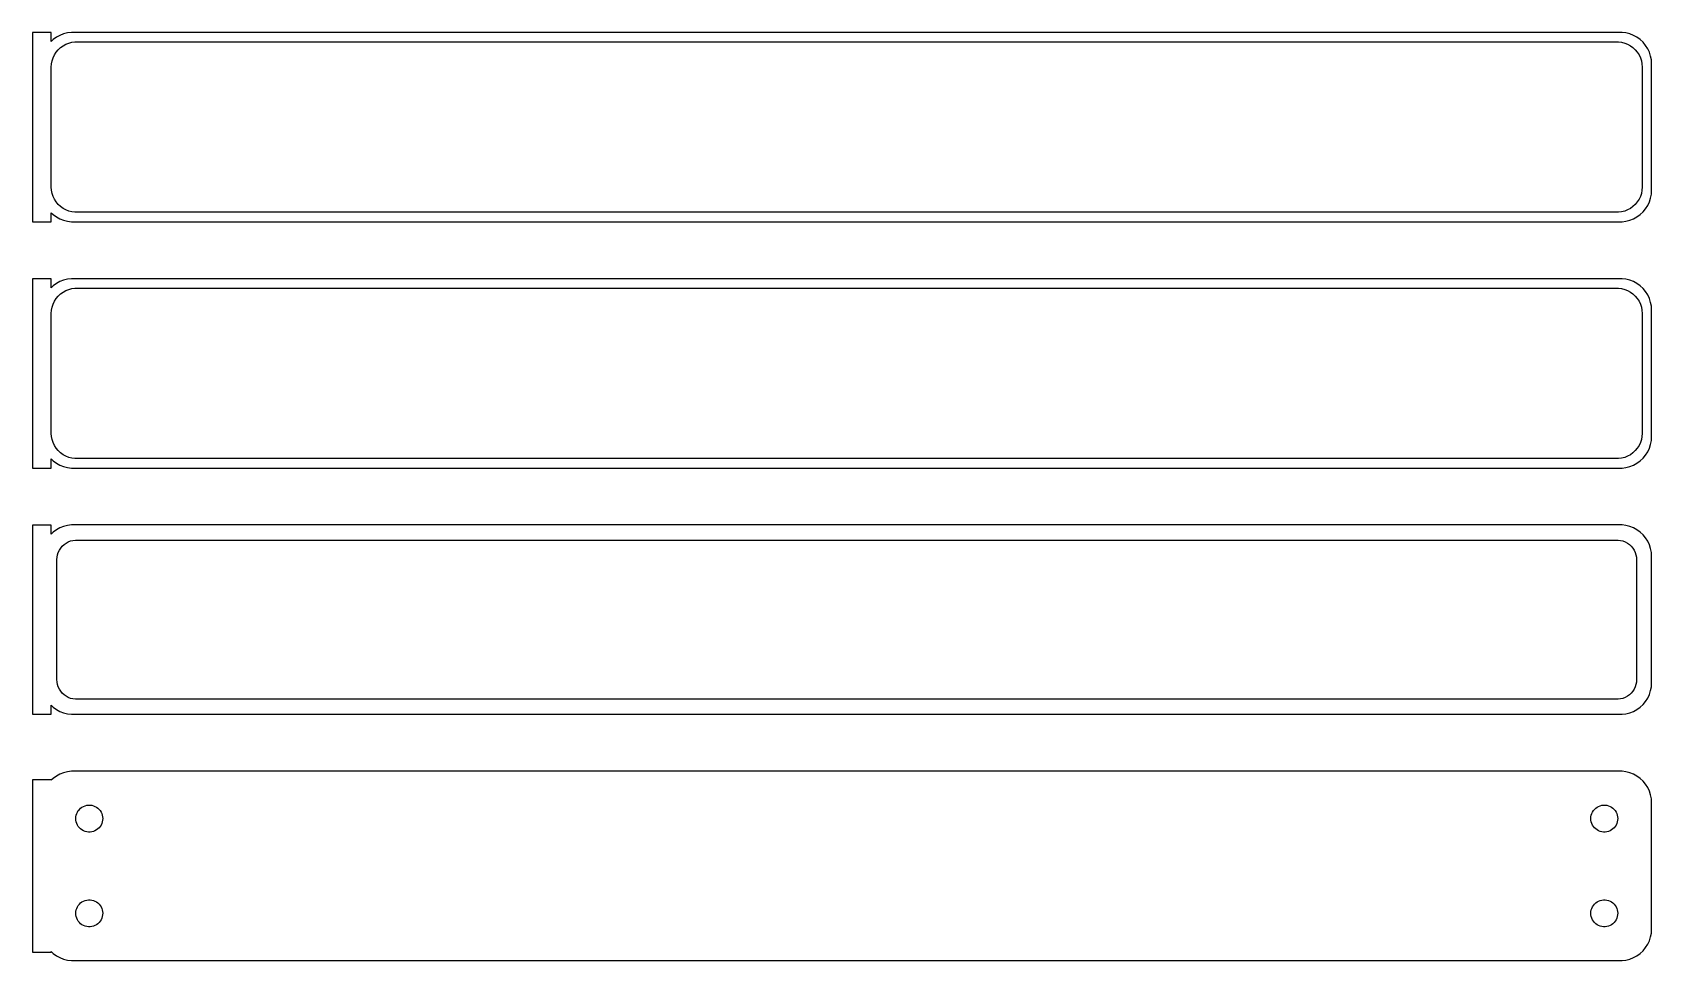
# Model space of a CAD drawing. Header units: metres. Extents: x -129 to 128, y 141 to 288.
import ezdxf

# ---------------------------------------------------------------- set-up
doc = ezdxf.new("R2010")
doc.units = ezdxf.units.M

msp = doc.modelspace()

# ---------------------------------------------------------------- linework, layer by layer
for p, q in [((-126, 287.99), (-129, 287.99)), ((-129, 287.99), (-129, 258.01)), ((-126, 286.559), (-126, 287.99)), ((-124.629, 287.524), (-125.179, 287.222)), ((-124.045, 287.755), (-124.629, 287.524)), ((-123.437, 287.911), (-124.045, 287.755)), ((-122.814, 287.99), (-123.437, 287.911)), ((122.814, 287.99), (-122.814, 287.99)), ((123.437, 287.911), (122.814, 287.99)), ((124.045, 287.755), (123.437, 287.911)), ((124.629, 287.524), (124.045, 287.755)), ((125.179, 287.222), (124.629, 287.524)), ((-125.687, 286.853), (-126, 286.559)), ((-125.179, 287.222), (-125.687, 286.853)), ((-125.505, 284.427), (-125.236, 284.851)), ((-125.236, 284.851), (-124.916, 285.238)), ((-124.916, 285.238), (-124.55, 285.582)), ((-124.55, 285.582), (-124.143, 285.877)), ((-124.143, 285.877), (-123.703, 286.119)), ((-123.703, 286.119), (-123.236, 286.304)), ((-123.236, 286.304), (-122.75, 286.429)), ((-122.75, 286.429), (-122.251, 286.492)), ((-122.251, 286.492), (122.251, 286.492)), ((122.251, 286.492), (122.75, 286.429)), ((122.75, 286.429), (123.236, 286.304)), ((123.236, 286.304), (123.703, 286.119)), ((123.703, 286.119), (124.143, 285.877)), ((124.143, 285.877), (124.55, 285.582)), ((124.55, 285.582), (124.916, 285.238)), ((124.916, 285.238), (125.236, 284.851)), ((125.687, 286.853), (125.179, 287.222)), ((125.236, 284.851), (125.505, 284.427)), ((126.145, 286.423), (125.687, 286.853)), ((126.545, 285.939), (126.145, 286.423)), ((126.882, 285.409), (126.545, 285.939)), ((127.149, 284.841), (126.882, 285.409)), ((127.343, 284.243), (127.149, 284.841)), ((-126, 282.5), (-125.968, 283.001)), ((-126, 263.5), (-126, 282.5)), ((-125.968, 283.001), (-125.874, 283.495)), ((-125.874, 283.495), (-125.719, 283.972)), ((-125.719, 283.972), (-125.505, 284.427)), ((125.505, 284.427), (125.719, 283.972)), ((125.719, 283.972), (125.874, 283.495)), ((125.874, 283.495), (125.968, 283.001)), ((125.968, 283.001), (126, 282.5)), ((126, 282.5), (126, 263.5)), ((127.461, 283.627), (127.343, 284.243)), ((127.5, 283), (127.461, 283.627)), ((127.5, 263), (127.5, 283)), ((-125.968, 262.999), (-126, 263.5)), ((-125.874, 262.505), (-125.968, 262.999)), ((-125.719, 262.028), (-125.874, 262.505)), ((-125.505, 261.573), (-125.719, 262.028)), ((125.719, 262.028), (125.505, 261.573)), ((125.874, 262.505), (125.719, 262.028)), ((125.968, 262.999), (125.874, 262.505)), ((126, 263.5), (125.968, 262.999)), ((127.149, 261.159), (127.343, 261.757)), ((127.343, 261.757), (127.461, 262.373)), ((127.461, 262.373), (127.5, 263)), ((-126, 259.441), (-125.687, 259.147)), ((-126, 258.01), (-126, 259.441)), ((-125.687, 259.147), (-125.179, 258.778)), ((-125.236, 261.149), (-125.505, 261.573)), ((-124.916, 260.762), (-125.236, 261.149)), ((-124.55, 260.418), (-124.916, 260.762)), ((-124.143, 260.123), (-124.55, 260.418)), ((-123.703, 259.881), (-124.143, 260.123)), ((-123.236, 259.696), (-123.703, 259.881)), ((-122.75, 259.571), (-123.236, 259.696)), ((-122.251, 259.508), (-122.75, 259.571)), ((122.251, 259.508), (-122.251, 259.508)), ((122.75, 259.571), (122.251, 259.508)), ((123.236, 259.696), (122.75, 259.571)), ((123.703, 259.881), (123.236, 259.696)), ((124.143, 260.123), (123.703, 259.881)), ((124.55, 260.418), (124.143, 260.123)), ((124.916, 260.762), (124.55, 260.418)), ((125.236, 261.149), (124.916, 260.762)), ((125.179, 258.778), (125.687, 259.147)), ((125.505, 261.573), (125.236, 261.149)), ((125.687, 259.147), (126.145, 259.577)), ((126.145, 259.577), (126.545, 260.061)), ((126.545, 260.061), (126.882, 260.591)), ((126.882, 260.591), (127.149, 261.159)), ((-129, 258.01), (-126, 258.01)), ((-125.179, 258.778), (-124.629, 258.476)), ((-124.629, 258.476), (-124.045, 258.245)), ((-124.045, 258.245), (-123.437, 258.089)), ((-123.437, 258.089), (-122.814, 258.01)), ((-122.814, 258.01), (122.814, 258.01)), ((122.814, 258.01), (123.437, 258.089)), ((123.437, 258.089), (124.045, 258.245)), ((124.045, 258.245), (124.629, 258.476)), ((124.629, 258.476), (125.179, 258.778)), ((-126, 248.99), (-129, 248.99)), ((-129, 248.99), (-129, 219.01)), ((-126, 247.559), (-126, 248.99)), ((-123.437, 248.911), (-124.045, 248.755)), ((-122.814, 248.99), (-123.437, 248.911)), ((122.814, 248.99), (-122.814, 248.99)), ((123.437, 248.911), (122.814, 248.99)), ((124.045, 248.755), (123.437, 248.911)), ((-125.687, 247.853), (-126, 247.559)), ((-125.179, 248.222), (-125.687, 247.853)), ((-124.629, 248.524), (-125.179, 248.222)), ((-124.916, 246.238), (-124.55, 246.582)), ((-124.045, 248.755), (-124.629, 248.524)), ((-124.55, 246.582), (-124.143, 246.877)), ((-124.143, 246.877), (-123.703, 247.119)), ((-123.703, 247.119), (-123.236, 247.304)), ((-123.236, 247.304), (-122.75, 247.429)), ((-122.75, 247.429), (-122.251, 247.492)), ((-122.251, 247.492), (122.251, 247.492)), ((122.251, 247.492), (122.75, 247.429)), ((122.75, 247.429), (123.236, 247.304)), ((123.236, 247.304), (123.703, 247.119)), ((123.703, 247.119), (124.143, 246.877)), ((124.629, 248.524), (124.045, 248.755)), ((124.143, 246.877), (124.55, 246.582)), ((124.55, 246.582), (124.916, 246.238)), ((125.179, 248.222), (124.629, 248.524)), ((125.687, 247.853), (125.179, 248.222)), ((126.145, 247.423), (125.687, 247.853)), ((126.545, 246.939), (126.145, 247.423)), ((126.882, 246.409), (126.545, 246.939)), ((127.149, 245.841), (126.882, 246.409)), ((-126, 243.5), (-125.968, 244.001)), ((-125.968, 244.001), (-125.874, 244.495)), ((-125.874, 244.495), (-125.719, 244.972)), ((-125.719, 244.972), (-125.505, 245.427)), ((-125.505, 245.427), (-125.236, 245.851)), ((-125.236, 245.851), (-124.916, 246.238)), ((124.916, 246.238), (125.236, 245.851)), ((125.236, 245.851), (125.505, 245.427)), ((125.505, 245.427), (125.719, 244.972)), ((125.719, 244.972), (125.874, 244.495)), ((125.874, 244.495), (125.968, 244.001)), ((125.968, 244.001), (126, 243.5)), ((127.343, 245.243), (127.149, 245.841)), ((127.461, 244.627), (127.343, 245.243)), ((127.5, 244), (127.461, 244.627)), ((127.5, 224), (127.5, 244)), ((-126, 224.5), (-126, 243.5)), ((126, 243.5), (126, 224.5)), ((-125.968, 223.999), (-126, 224.5)), ((-125.874, 223.505), (-125.968, 223.999)), ((-125.719, 223.028), (-125.874, 223.505)), ((125.874, 223.505), (125.719, 223.028)), ((125.968, 223.999), (125.874, 223.505)), ((126, 224.5), (125.968, 223.999)), ((127.343, 222.757), (127.461, 223.373)), ((127.461, 223.373), (127.5, 224)), ((-125.505, 222.573), (-125.719, 223.028)), ((-125.236, 222.149), (-125.505, 222.573)), ((-124.916, 221.762), (-125.236, 222.149)), ((-124.55, 221.418), (-124.916, 221.762)), ((-124.143, 221.123), (-124.55, 221.418)), ((-123.703, 220.881), (-124.143, 221.123)), ((-123.236, 220.696), (-123.703, 220.881)), ((-122.75, 220.571), (-123.236, 220.696)), ((123.236, 220.696), (122.75, 220.571)), ((123.703, 220.881), (123.236, 220.696)), ((124.143, 221.123), (123.703, 220.881)), ((124.55, 221.418), (124.143, 221.123)), ((124.916, 221.762), (124.55, 221.418)), ((125.236, 222.149), (124.916, 221.762)), ((125.505, 222.573), (125.236, 222.149)), ((125.719, 223.028), (125.505, 222.573)), ((126.145, 220.577), (126.545, 221.061)), ((126.545, 221.061), (126.882, 221.591)), ((126.882, 221.591), (127.149, 222.159)), ((127.149, 222.159), (127.343, 222.757)), ((-129, 219.01), (-126, 219.01)), ((-126, 220.441), (-125.687, 220.147)), ((-126, 219.01), (-126, 220.441)), ((-125.687, 220.147), (-125.179, 219.778)), ((-125.179, 219.778), (-124.629, 219.476)), ((-124.629, 219.476), (-124.045, 219.245)), ((-124.045, 219.245), (-123.437, 219.089)), ((-123.437, 219.089), (-122.814, 219.01)), ((-122.814, 219.01), (122.814, 219.01)), ((-122.251, 220.508), (-122.75, 220.571)), ((122.251, 220.508), (-122.251, 220.508)), ((122.75, 220.571), (122.251, 220.508)), ((122.814, 219.01), (123.437, 219.089)), ((123.437, 219.089), (124.045, 219.245)), ((124.045, 219.245), (124.629, 219.476)), ((124.629, 219.476), (125.179, 219.778)), ((125.179, 219.778), (125.687, 220.147)), ((125.687, 220.147), (126.145, 220.577)), ((-126, 209.979), (-129, 209.979)), ((-129, 209.979), (-129, 180.021)), ((-126, 208.559), (-126, 209.979)), ((-125.687, 208.853), (-126, 208.559)), ((-125.179, 209.222), (-125.687, 208.853)), ((-124.629, 209.524), (-125.179, 209.222)), ((-124.045, 209.755), (-124.629, 209.524)), ((-123.437, 209.911), (-124.045, 209.755)), ((-122.814, 209.99), (-123.437, 209.911)), ((122.814, 209.99), (-122.814, 209.99)), ((123.437, 209.911), (122.814, 209.99)), ((124.045, 209.755), (123.437, 209.911)), ((124.629, 209.524), (124.045, 209.755)), ((125.179, 209.222), (124.629, 209.524)), ((125.687, 208.853), (125.179, 209.222)), ((126.145, 208.423), (125.687, 208.853)), ((126.545, 207.939), (126.145, 208.423)), ((126.882, 207.409), (126.545, 207.939)), ((-125.088, 204.89), (-125.015, 205.274)), ((-125.015, 205.274), (-124.894, 205.646)), ((-124.894, 205.646), (-124.728, 206)), ((-124.728, 206), (-124.518, 206.33)), ((-124.518, 206.33), (-124.269, 206.631)), ((-124.269, 206.631), (-123.984, 206.899)), ((-123.984, 206.899), (-123.668, 207.128)), ((-123.668, 207.128), (-123.325, 207.317)), ((-123.325, 207.317), (-122.962, 207.461)), ((-122.962, 207.461), (-122.583, 207.558)), ((-122.583, 207.558), (-122.195, 207.607)), ((-122.195, 207.607), (122.195, 207.607)), ((122.195, 207.607), (122.583, 207.558)), ((122.583, 207.558), (122.962, 207.461)), ((122.962, 207.461), (123.325, 207.317)), ((123.325, 207.317), (123.668, 207.128)), ((123.668, 207.128), (123.984, 206.899)), ((123.984, 206.899), (124.269, 206.631)), ((124.269, 206.631), (124.518, 206.33)), ((124.518, 206.33), (124.728, 206)), ((124.728, 206), (124.894, 205.646)), ((124.894, 205.646), (125.015, 205.274)), ((125.015, 205.274), (125.088, 204.89)), ((127.149, 206.841), (126.882, 207.409)), ((127.343, 206.243), (127.149, 206.841)), ((127.461, 205.627), (127.343, 206.243)), ((127.5, 205), (127.461, 205.627)), ((-125.113, 204.5), (-125.088, 204.89)), ((-125.113, 185.5), (-125.113, 204.5)), ((125.088, 204.89), (125.113, 204.5)), ((125.113, 204.5), (125.113, 185.5)), ((127.5, 185), (127.5, 205)), ((-125.088, 185.11), (-125.113, 185.5)), ((-125.015, 184.726), (-125.088, 185.11)), ((-124.894, 184.354), (-125.015, 184.726)), ((125.015, 184.726), (124.894, 184.354)), ((125.088, 185.11), (125.015, 184.726)), ((125.113, 185.5), (125.088, 185.11)), ((127.461, 184.373), (127.5, 185)), ((-124.728, 184), (-124.894, 184.354)), ((-124.518, 183.67), (-124.728, 184)), ((-124.269, 183.369), (-124.518, 183.67)), ((-123.984, 183.101), (-124.269, 183.369)), ((-123.668, 182.872), (-123.984, 183.101)), ((-123.325, 182.683), (-123.668, 182.872)), ((-122.962, 182.539), (-123.325, 182.683)), ((-122.583, 182.442), (-122.962, 182.539)), ((-122.195, 182.393), (-122.583, 182.442)), ((122.195, 182.393), (-122.195, 182.393)), ((122.583, 182.442), (122.195, 182.393)), ((122.962, 182.539), (122.583, 182.442)), ((123.325, 182.683), (122.962, 182.539)), ((123.668, 182.872), (123.325, 182.683)), ((123.984, 183.101), (123.668, 182.872)), ((124.269, 183.369), (123.984, 183.101)), ((124.518, 183.67), (124.269, 183.369)), ((124.728, 184), (124.518, 183.67)), ((124.894, 184.354), (124.728, 184)), ((126.545, 182.061), (126.882, 182.591)), ((126.882, 182.591), (127.149, 183.159)), ((127.149, 183.159), (127.343, 183.757)), ((127.343, 183.757), (127.461, 184.373)), ((-129, 180.021), (-126, 180.021)), ((-126, 180.021), (-126, 181.441)), ((-126, 181.441), (-125.687, 181.147)), ((-125.687, 181.147), (-125.179, 180.778)), ((-125.179, 180.778), (-124.629, 180.476)), ((-124.629, 180.476), (-124.045, 180.245)), ((-124.045, 180.245), (-123.437, 180.089)), ((-123.437, 180.089), (-122.814, 180.01)), ((-122.814, 180.01), (122.814, 180.01)), ((122.814, 180.01), (123.437, 180.089)), ((123.437, 180.089), (124.045, 180.245)), ((124.045, 180.245), (124.629, 180.476)), ((124.629, 180.476), (125.179, 180.778)), ((125.179, 180.778), (125.687, 181.147)), ((125.687, 181.147), (126.145, 181.577)), ((126.145, 181.577), (126.545, 182.061)), ((-126, 169.653), (-129, 169.653)), ((-129, 169.653), (-129, 142.347)), ((-125.687, 169.853), (-126, 169.559)), ((-126, 169.559), (-126, 169.653)), ((-125.179, 170.222), (-125.687, 169.853)), ((-124.629, 170.524), (-125.179, 170.222)), ((-124.045, 170.755), (-124.629, 170.524)), ((-123.437, 170.911), (-124.045, 170.755)), ((-122.814, 170.99), (-123.437, 170.911)), ((122.814, 170.99), (-122.814, 170.99)), ((123.437, 170.911), (122.814, 170.99)), ((124.045, 170.755), (123.437, 170.911)), ((124.629, 170.524), (124.045, 170.755)), ((125.179, 170.222), (124.629, 170.524)), ((125.687, 169.853), (125.179, 170.222)), ((126.145, 169.423), (125.687, 169.853)), ((126.545, 168.939), (126.145, 169.423)), ((126.882, 168.409), (126.545, 168.939)), ((127.149, 167.841), (126.882, 168.409)), ((127.343, 167.243), (127.149, 167.841)), ((127.461, 166.627), (127.343, 167.243)), ((-122.068, 164.031), (-121.985, 164.286)), ((-121.985, 164.286), (-121.871, 164.529)), ((-121.871, 164.529), (-121.727, 164.755)), ((-121.727, 164.755), (-121.557, 164.962)), ((-121.557, 164.962), (-121.361, 165.145)), ((-121.361, 165.145), (-121.144, 165.303)), ((-121.144, 165.303), (-120.909, 165.432)), ((-120.909, 165.432), (-120.66, 165.531)), ((-120.66, 165.531), (-120.4, 165.597)), ((-120.4, 165.597), (-120.134, 165.631)), ((-120.134, 165.631), (-119.866, 165.631)), ((-119.866, 165.631), (-119.6, 165.597)), ((-119.6, 165.597), (-119.34, 165.531)), ((-119.34, 165.531), (-119.091, 165.432)), ((-119.091, 165.432), (-118.856, 165.303)), ((-118.856, 165.303), (-118.639, 165.145)), ((-118.639, 165.145), (-118.443, 164.962)), ((-118.443, 164.962), (-118.273, 164.755)), ((-118.273, 164.755), (-118.129, 164.529)), ((-118.129, 164.529), (-118.015, 164.286)), ((-118.015, 164.286), (-117.932, 164.031)), ((117.932, 164.031), (118.015, 164.286)), ((118.015, 164.286), (118.129, 164.529)), ((118.129, 164.529), (118.273, 164.755)), ((118.273, 164.755), (118.443, 164.962)), ((118.443, 164.962), (118.639, 165.145)), ((118.639, 165.145), (118.856, 165.303)), ((118.856, 165.303), (119.091, 165.432)), ((119.091, 165.432), (119.34, 165.531)), ((119.34, 165.531), (119.6, 165.597)), ((119.6, 165.597), (119.866, 165.631)), ((119.866, 165.631), (120.134, 165.631)), ((120.134, 165.631), (120.4, 165.597)), ((120.4, 165.597), (120.66, 165.531)), ((120.66, 165.531), (120.909, 165.432)), ((120.909, 165.432), (121.144, 165.303)), ((121.144, 165.303), (121.361, 165.145)), ((121.361, 165.145), (121.557, 164.962)), ((121.557, 164.962), (121.727, 164.755)), ((121.727, 164.755), (121.871, 164.529)), ((121.871, 164.529), (121.985, 164.286)), ((121.985, 164.286), (122.068, 164.031)), ((127.5, 166), (127.461, 166.627)), ((127.5, 146), (127.5, 166)), ((-122.135, 163.5), (-122.118, 163.768)), ((-122.118, 163.232), (-122.135, 163.5)), ((-122.118, 163.768), (-122.068, 164.031)), ((-122.068, 162.969), (-122.118, 163.232)), ((-121.985, 162.714), (-122.068, 162.969)), ((-121.871, 162.471), (-121.985, 162.714)), ((-121.727, 162.245), (-121.871, 162.471)), ((-121.557, 162.038), (-121.727, 162.245)), ((-121.361, 161.855), (-121.557, 162.038)), ((-121.144, 161.697), (-121.361, 161.855)), ((-120.909, 161.568), (-121.144, 161.697)), ((-118.856, 161.697), (-119.091, 161.568)), ((-118.639, 161.855), (-118.856, 161.697)), ((-118.443, 162.038), (-118.639, 161.855)), ((-118.273, 162.245), (-118.443, 162.038)), ((-118.129, 162.471), (-118.273, 162.245)), ((-118.015, 162.714), (-118.129, 162.471)), ((-117.932, 162.969), (-118.015, 162.714)), ((-117.932, 164.031), (-117.882, 163.768)), ((-117.882, 163.232), (-117.932, 162.969)), ((-117.882, 163.768), (-117.865, 163.5)), ((-117.865, 163.5), (-117.882, 163.232)), ((117.865, 163.5), (117.882, 163.768)), ((117.882, 163.232), (117.865, 163.5)), ((117.882, 163.768), (117.932, 164.031)), ((117.932, 162.969), (117.882, 163.232)), ((118.015, 162.714), (117.932, 162.969)), ((118.129, 162.471), (118.015, 162.714)), ((118.273, 162.245), (118.129, 162.471)), ((118.443, 162.038), (118.273, 162.245)), ((118.639, 161.855), (118.443, 162.038)), ((118.856, 161.697), (118.639, 161.855)), ((119.091, 161.568), (118.856, 161.697)), ((121.144, 161.697), (120.909, 161.568)), ((121.361, 161.855), (121.144, 161.697)), ((121.557, 162.038), (121.361, 161.855)), ((121.727, 162.245), (121.557, 162.038)), ((121.871, 162.471), (121.727, 162.245)), ((121.985, 162.714), (121.871, 162.471)), ((122.068, 162.969), (121.985, 162.714)), ((122.068, 164.031), (122.118, 163.768)), ((122.118, 163.232), (122.068, 162.969)), ((122.118, 163.768), (122.135, 163.5)), ((122.135, 163.5), (122.118, 163.232)), ((-120.66, 161.469), (-120.909, 161.568)), ((-120.4, 161.403), (-120.66, 161.469)), ((-120.134, 161.369), (-120.4, 161.403)), ((-119.866, 161.369), (-120.134, 161.369)), ((-119.6, 161.403), (-119.866, 161.369)), ((-119.34, 161.469), (-119.6, 161.403)), ((-119.091, 161.568), (-119.34, 161.469)), ((119.34, 161.469), (119.091, 161.568)), ((119.6, 161.403), (119.34, 161.469)), ((119.866, 161.369), (119.6, 161.403)), ((120.134, 161.369), (119.866, 161.369)), ((120.4, 161.403), (120.134, 161.369)), ((120.66, 161.469), (120.4, 161.403)), ((120.909, 161.568), (120.66, 161.469)), ((-122.118, 148.768), (-122.068, 149.031)), ((-122.068, 149.031), (-121.985, 149.286)), ((-121.985, 149.286), (-121.871, 149.529)), ((-121.871, 149.529), (-121.727, 149.755)), ((-121.727, 149.755), (-121.557, 149.962)), ((-121.557, 149.962), (-121.361, 150.145)), ((-121.361, 150.145), (-121.144, 150.303)), ((-121.144, 150.303), (-120.909, 150.432)), ((-120.909, 150.432), (-120.66, 150.531)), ((-120.66, 150.531), (-120.4, 150.597)), ((-120.4, 150.597), (-120.134, 150.631)), ((-120.134, 150.631), (-119.866, 150.631)), ((-119.866, 150.631), (-119.6, 150.597)), ((-119.6, 150.597), (-119.34, 150.531)), ((-119.34, 150.531), (-119.091, 150.432)), ((-119.091, 150.432), (-118.856, 150.303)), ((-118.856, 150.303), (-118.639, 150.145)), ((-118.639, 150.145), (-118.443, 149.962)), ((-118.443, 149.962), (-118.273, 149.755)), ((-118.273, 149.755), (-118.129, 149.529)), ((-118.129, 149.529), (-118.015, 149.286)), ((-118.015, 149.286), (-117.932, 149.031)), ((-117.932, 149.031), (-117.882, 148.768)), ((117.882, 148.768), (117.932, 149.031)), ((117.932, 149.031), (118.015, 149.286)), ((118.015, 149.286), (118.129, 149.529)), ((118.129, 149.529), (118.273, 149.755)), ((118.273, 149.755), (118.443, 149.962)), ((118.443, 149.962), (118.639, 150.145)), ((118.639, 150.145), (118.856, 150.303)), ((118.856, 150.303), (119.091, 150.432)), ((119.091, 150.432), (119.34, 150.531)), ((119.34, 150.531), (119.6, 150.597)), ((119.6, 150.597), (119.866, 150.631)), ((119.866, 150.631), (120.134, 150.631)), ((120.134, 150.631), (120.4, 150.597)), ((120.4, 150.597), (120.66, 150.531)), ((120.66, 150.531), (120.909, 150.432)), ((120.909, 150.432), (121.144, 150.303)), ((121.144, 150.303), (121.361, 150.145)), ((121.361, 150.145), (121.557, 149.962)), ((121.557, 149.962), (121.727, 149.755)), ((121.727, 149.755), (121.871, 149.529)), ((121.871, 149.529), (121.985, 149.286)), ((121.985, 149.286), (122.068, 149.031)), ((122.068, 149.031), (122.118, 148.768)), ((-122.135, 148.5), (-122.118, 148.768)), ((-122.118, 148.232), (-122.135, 148.5)), ((-122.068, 147.969), (-122.118, 148.232)), ((-121.985, 147.714), (-122.068, 147.969)), ((-121.871, 147.471), (-121.985, 147.714)), ((-121.727, 147.245), (-121.871, 147.471)), ((-121.557, 147.038), (-121.727, 147.245)), ((-121.361, 146.855), (-121.557, 147.038)), ((-121.144, 146.697), (-121.361, 146.855)), ((-120.909, 146.568), (-121.144, 146.697)), ((-120.66, 146.469), (-120.909, 146.568)), ((-120.4, 146.403), (-120.66, 146.469)), ((-120.134, 146.369), (-120.4, 146.403)), ((-119.866, 146.369), (-120.134, 146.369)), ((-119.6, 146.403), (-119.866, 146.369)), ((-119.34, 146.469), (-119.6, 146.403)), ((-119.091, 146.568), (-119.34, 146.469)), ((-118.856, 146.697), (-119.091, 146.568)), ((-118.639, 146.855), (-118.856, 146.697)), ((-118.443, 147.038), (-118.639, 146.855)), ((-118.273, 147.245), (-118.443, 147.038)), ((-118.129, 147.471), (-118.273, 147.245)), ((-118.015, 147.714), (-118.129, 147.471)), ((-117.932, 147.969), (-118.015, 147.714)), ((-117.882, 148.232), (-117.932, 147.969)), ((-117.882, 148.768), (-117.865, 148.5)), ((-117.865, 148.5), (-117.882, 148.232)), ((117.865, 148.5), (117.882, 148.768)), ((117.882, 148.232), (117.865, 148.5)), ((117.932, 147.969), (117.882, 148.232)), ((118.015, 147.714), (117.932, 147.969)), ((118.129, 147.471), (118.015, 147.714)), ((118.273, 147.245), (118.129, 147.471)), ((118.443, 147.038), (118.273, 147.245)), ((118.639, 146.855), (118.443, 147.038)), ((118.856, 146.697), (118.639, 146.855)), ((119.091, 146.568), (118.856, 146.697)), ((119.34, 146.469), (119.091, 146.568)), ((119.6, 146.403), (119.34, 146.469)), ((119.866, 146.369), (119.6, 146.403)), ((120.134, 146.369), (119.866, 146.369)), ((120.4, 146.403), (120.134, 146.369)), ((120.66, 146.469), (120.4, 146.403)), ((120.909, 146.568), (120.66, 146.469)), ((121.144, 146.697), (120.909, 146.568)), ((121.361, 146.855), (121.144, 146.697)), ((121.557, 147.038), (121.361, 146.855)), ((121.727, 147.245), (121.557, 147.038)), ((121.871, 147.471), (121.727, 147.245)), ((121.985, 147.714), (121.871, 147.471)), ((122.068, 147.969), (121.985, 147.714)), ((122.118, 148.232), (122.068, 147.969)), ((122.118, 148.768), (122.135, 148.5)), ((122.135, 148.5), (122.118, 148.232)), ((126.882, 143.591), (127.149, 144.159)), ((127.149, 144.159), (127.343, 144.757)), ((127.343, 144.757), (127.461, 145.373)), ((127.461, 145.373), (127.5, 146)), ((-129, 142.347), (-126, 142.347)), ((-126, 142.347), (-126, 142.441)), ((-126, 142.441), (-125.687, 142.147)), ((-125.687, 142.147), (-125.179, 141.778)), ((-125.179, 141.778), (-124.629, 141.476)), ((-124.629, 141.476), (-124.045, 141.245)), ((-124.045, 141.245), (-123.437, 141.089)), ((-123.437, 141.089), (-122.814, 141.01)), ((122.814, 141.01), (123.437, 141.089)), ((123.437, 141.089), (124.045, 141.245)), ((124.045, 141.245), (124.629, 141.476)), ((124.629, 141.476), (125.179, 141.778)), ((125.179, 141.778), (125.687, 142.147)), ((125.687, 142.147), (126.145, 142.577)), ((126.145, 142.577), (126.545, 143.061)), ((126.545, 143.061), (126.882, 143.591)), ((-122.814, 141.01), (122.814, 141.01))]:
    msp.add_line(p, q)

doc.saveas('drawing.dxf')
